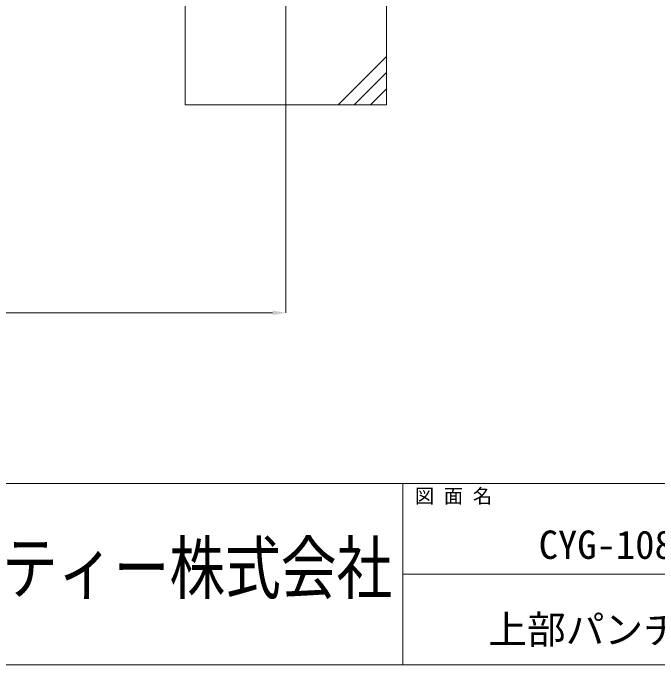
# Model space of a CAD drawing. Units: millimetres, scale not verified. Extents: x -35488 to -11338, y -17325 to 17325.
# Drawn here: x -23351 to -20152, y -17325 to -14089 of the extents above; entities that cross this region are included whole.
import ezdxf
from ezdxf.enums import TextEntityAlignment as Align

# ---------------------------------------------------------------- set-up
doc = ezdxf.new("R2010")
doc.units = ezdxf.units.MM
doc.header["$LTSCALE"] = 150
doc.linetypes.add('CHAIN2', pattern=[12, 9, -1, 1, -1])
for name, color, linetype, lineweight in [('0-7_ﾛｺﾞ', 140, 'Continuous', 9), ('0-9_基礎工事用PCA大', 7, 'Continuous', 18), ('0-A_図面枠', 7, 'Continuous', 18), ('0-B_寸法', 3, 'Continuous', 18), ('1-4_通芯', 1, 'CHAIN2', 18)]:
    doc.layers.add(name, color=color, linetype=linetype, lineweight=lineweight)
doc.styles.add('ＭＳ ゴシック', font='')
doc.styles.get('ＭＳ ゴシック').set_extended_font_data('MS Gothic')

msp = doc.modelspace()

# ---------------------------------------------------------------- linework, layer by layer
at = {"layer": '0-9_基礎工事用PCA大'}
for p, q in [((-21498.1, -14305), (-21738.1, -14545)), ((-21498.1, -14385), (-21658.1, -14545)), ((-21498.1, -14465), (-21578.1, -14545))]:
    msp.add_line(p, q, dxfattribs=at)
msp.add_lwpolyline([(-22498.1, -14545), (-21498.1, -14545), (-21498.1, -13545), (-22498.1, -13545)], close=True, dxfattribs=at)
at = {"layer": '0-A_図面枠'}
for p, q in [((-35488.1, -16425), (-11338.1, -16425)), ((-21418.1, -16425), (-21418.1, -17325)), ((-21418.1, -16875), (-11338.1, -16875))]:
    msp.add_line(p, q, dxfattribs=at)
msp.add_lwpolyline([(-35488.1, -675), (-11338.1, -675), (-11338.1, -17325), (-35488.1, -17325)], close=True, dxfattribs=at)
at = {"layer": '0-B_寸法'}
for p, q in [((-21998.1, -14546), (-21998.1, -15578.1)), ((-22064.1, -15577.2), (-32832.1, -15577.2))]:
    msp.add_line(p, q, dxfattribs=at)
at = {"layer": '0-B_寸法', "color": 91}
msp.add_solid([(-22064.1, -15566.1), (-21998.1, -15577.2), (-22064.1, -15588.2)], dxfattribs=at)
at = {"layer": '1-4_通芯'}
msp.add_line((-21998.1, -14545), (-21998.1, -12633), dxfattribs=at)

# ---------------------------------------------------------------- texts
at = {"layer": '0-7_ﾛｺﾞ', "color": 7, "style": 'ＭＳ ゴシック', "width": 0.8}
msp.add_text('日本セイフティー株式会社', height=253.4, dxfattribs=at).set_placement((-24788, -17046), align=Align.BOTTOM_LEFT)
at = {"layer": '0-A_図面枠', "style": 'ＭＳ ゴシック'}
for s, height, p in [('図 面 名', 70.38, (-21358.1, -16542.6)), ('CYG-108P型\u3000開口図', 140.8, (-20743.4, -16840.8)), ('上部パンチングパネル仕様', 140.8, (-20993.5, -17261.9))]:
    msp.add_text(s, height=height, dxfattribs=at).set_placement(p, align=Align.BOTTOM_LEFT)

doc.saveas('drawing.dxf')
